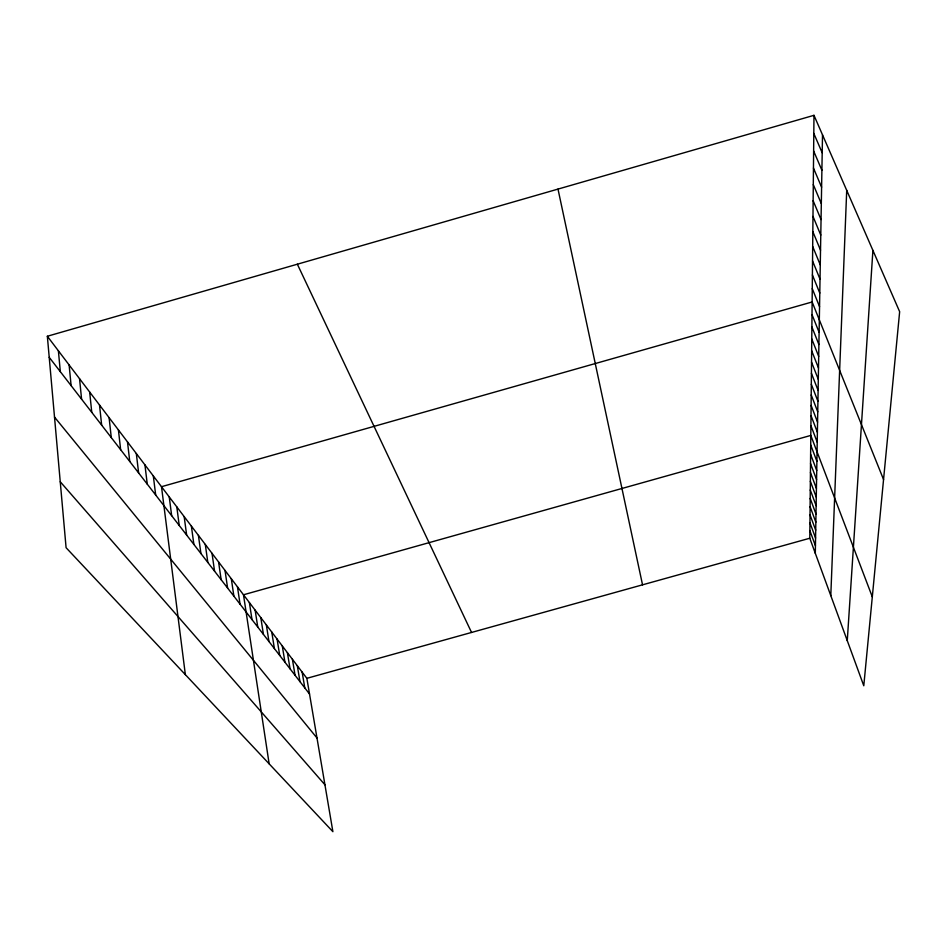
<?xml version="1.0" encoding="UTF-8"?>
<svg xmlns="http://www.w3.org/2000/svg" width="947" height="947" viewBox="0 0 947 947"><rect width="100%" height="100%" fill="white"/><g stroke="black" fill="none" stroke-linecap="round" stroke-linejoin="round"><path stroke-width="1.42" d="M813.982 115.321L899.65 311.693L863.782 685.77L809.792 538.239L813.982 115.321L47.35 336.256L66.089 547.709L332.894 831.679L306.864 678.324L47.35 336.256M815.308 553.308L822.505 134.853M830.791 595.627L846.713 190.323M847.269 640.646L872.909 250.375M306.864 678.324L809.792 538.239M60.253 481.763L324.939 784.791M54.512 417.106L316.996 738.009M49.22 357.315L309.527 694.009M297.358 264.213L471.547 632.454M813.804 133.42L822.197 152.81M813.627 150.987L821.901 170.247M813.461 168.057L821.605 187.175M813.295 184.629L821.321 203.605M813.142 200.74L821.049 219.574M812.988 216.401L820.777 235.105M812.834 231.648L820.528 250.197M812.68 246.469L820.268 264.888M812.538 260.899L820.019 279.176M812.408 274.95L819.782 293.096M812.266 288.634L819.546 306.65M883.551 479.537L812.135 301.975L161.499 486.711L185.352 674.631M812.005 314.593L819.108 332.338M811.887 326.916L818.895 344.53M811.768 338.931L818.693 356.415M811.65 350.674L818.492 368.028M811.532 362.133L818.303 379.368M811.425 373.331L818.113 390.436M811.319 384.269L817.924 401.256M811.212 394.958L817.746 411.827M811.106 405.423L817.557 422.161M811.011 415.638L817.391 432.27M810.904 425.641L817.214 442.154M872.305 596.87L810.81 435.431L243.486 594.787L269.149 763.827M810.715 445.007L816.894 461.272M810.62 454.371L816.728 470.529M810.525 463.557L816.574 479.596M810.443 472.541L816.421 488.474M810.36 481.336L816.267 497.163M810.265 489.966L816.125 505.674M810.182 498.418L815.983 514.02M810.099 506.692L815.841 522.188M810.016 514.813L815.698 530.202M809.945 522.78L815.568 538.05M809.863 530.58L815.438 545.756M557.996 189.092L642.539 584.832M302.14 672.098L304.792 687.889M297.322 665.741L299.974 681.651M292.41 659.278L295.062 675.306M287.403 652.672L290.054 668.819M282.289 645.937L284.94 662.213M277.08 639.071L279.732 655.466M271.765 632.063L274.405 648.588M266.344 624.913L268.972 641.557M260.804 617.61L263.432 634.395M255.145 610.164L257.773 627.068M249.381 602.552L251.997 619.598M237.46 586.844L240.065 604.162M231.305 578.735L233.897 596.184M225.019 570.449L227.6 588.04M218.591 561.973L221.148 579.706M212.021 553.308L214.567 571.183M205.298 544.442L207.819 562.459M198.408 535.375L200.93 553.545M191.377 526.094L193.875 544.418M184.168 516.6L186.642 535.067M176.793 506.87L179.243 525.502M169.241 496.915L171.667 515.689M153.319 475.939L155.687 495.032M144.927 464.882L147.27 484.142M136.321 453.53L138.629 472.967M127.49 441.882L129.763 461.497M118.411 429.926L120.648 449.707M109.094 417.639L111.284 437.597M99.518 405.008L101.66 425.156M89.669 392.034L91.764 412.347M79.536 378.682L81.584 399.184M69.119 364.95L71.108 385.63M58.394 350.816L60.324 371.686"/></g></svg>
